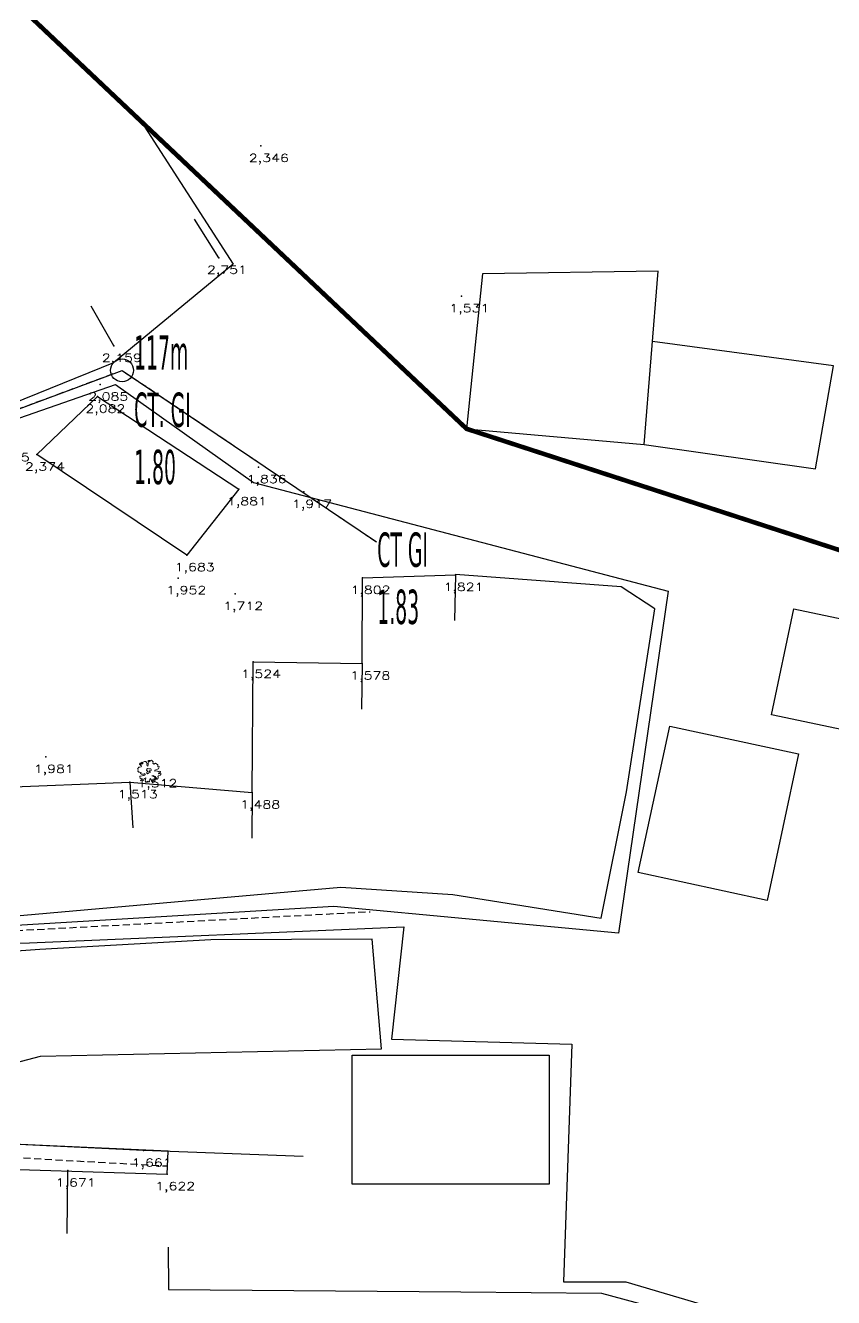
# Model space of a CAD drawing. Extents: x -160 to 364724, y -100 to 7353297.
# Drawn here: x 359373.7 to 359409.1, y 7352614 to 7352669.6 of the extents above; entities that cross this region are included whole.
import ezdxf
from ezdxf.enums import TextEntityAlignment as Align

# ---------------------------------------------------------------- set-up
doc = ezdxf.new("R2010")
doc.units = 0
doc.header["$LTSCALE"] = 5
for name, pattern in [('CENTER2', [1.125, 0.75, -0.125, 0.125, -0.125]), ('CONTINUO', [0]), ('DASHDOT2', [12.7, 6.35, -3.175, 0, -3.175]), ('HIDDEN2', [0.1875, 0.125, -0.0625])]:
    doc.linetypes.add(name, pattern=pattern)
for name, color, linetype in [('0-quadras', 6, 'Continuous'), ('LIN - REDE EXISTENTE SECUNDÁRIA', 2, 'Continuous'), ('LT-COTAS', 7, 'CONTINUO'), ('ortofoto', 7, 'Continuous'), ('P_Eixo', 1, 'CENTER2')]:
    doc.layers.add(name, color=color, linetype=linetype)
doc.layers.add('LT-ALINHAMENTO-PREDIAL', color=4, linetype='DASHDOT2', lineweight=25)
doc.layers.add('LT-ARV', color=114, linetype='Continuous', lineweight=5)
doc.styles.add('1_0250 R200', font='verdana.ttf', dxfattribs={"width": 0.4, "height": 0.4})
doc.styles.add('simplex', font='simplex.shx', dxfattribs={"width": 0.8})
doc.styles.get("Standard").update_dxf_attribs({"font": 'arial.ttf'})
picture_1 = doc.add_image_def('image1.tif', size_in_pixel=(14710, 13573))

# ---------------------------------------------------------------- blocks, each defined once
blk = doc.blocks.new('SIMB_PONTO')
at = {"color": 0}
blk.add_point((0, 0), dxfattribs=at)
for tag in ['COTA', 'PONTO', 'DESC']:
    blk.add_attdef(tag, (0, 0), '', height=1)
blk = doc.blocks.new('ARV-100')
at = {"layer": 'LT-ARV'}
for p, q in [((-0.406, 0.053), (-0.419, 0.016)), ((-0.419, 0.016), (-0.397, 0.014)), ((-0.367, 0.076), (-0.406, 0.053)), ((-0.397, 0.014), (-0.385, 0.025)), ((-0.373, 0.148), (-0.388, 0.104)), ((-0.388, 0.104), (-0.379, 0.101)), ((-0.385, 0.025), (-0.377, -0.027)), ((-0.379, 0.101), (-0.364, 0.119)), ((-0.293, 0.125), (-0.373, 0.148)), ((-0.349, 0.097), (-0.367, 0.076)), ((-0.364, 0.119), (-0.349, 0.097)), ((-0.316, 0.244), (-0.332, 0.248)), ((-0.332, 0.248), (-0.326, 0.22)), ((-0.326, 0.22), (-0.265, 0.159)), ((-0.276, 0.254), (-0.316, 0.244)), ((-0.241, 0.129), (-0.293, 0.125)), ((-0.275, 0.342), (-0.288, 0.298)), ((-0.288, 0.298), (-0.276, 0.254)), ((-0.241, 0.314), (-0.275, 0.342)), ((-0.265, 0.159), (-0.241, 0.129)), ((-0.248, -0.014), (-0.191, 0.018)), ((-0.205, 0.337), (-0.241, 0.343)), ((-0.241, 0.343), (-0.241, 0.314)), ((-0.191, 0.018), (-0.213, -0.026)), ((-0.174, 0.3), (-0.205, 0.337)), ((-0.122, 0.249), (-0.174, 0.3)), ((-0.12, 0.417), (-0.157, 0.379)), ((-0.157, 0.379), (-0.113, 0.313)), ((-0.113, 0.313), (-0.122, 0.249)), ((-0.095, 0.411), (-0.12, 0.417)), ((-0.088, 0.374), (-0.095, 0.411)), ((-0.061, 0.391), (-0.088, 0.374)), ((-0.051, 0.425), (-0.061, 0.391)), ((-0.027, 0.438), (-0.051, 0.425)), ((-0.013, 0.126), (-0.047, 0.11)), ((-0.047, 0.11), (-0.037, 0.053)), ((-0.044, 0.008), (-0.046, -0.019)), ((-0.037, 0.053), (-0.044, 0.008)), ((0.042, 0.412), (-0.027, 0.438)), ((-0.013, 0.266), (0.006, 0.32)), ((-0.01, 0.205), (-0.013, 0.266)), ((0.02, 0.095), (-0.013, 0.126)), ((0.024, 0.185), (-0.01, 0.205)), ((0.006, 0.32), (0.051, 0.391)), ((0.02, 0.049), (0.02, 0.095)), ((0.045, 0.048), (0.02, 0.049)), ((0.038, 0.242), (0.024, 0.185)), ((0.076, 0.313), (0.038, 0.242)), ((0.051, 0.391), (0.042, 0.412)), ((0.088, 0.064), (0.045, 0.048)), ((0.126, 0.322), (0.076, 0.313)), ((0.087, -0.037), (0.124, 0.002)), ((0.093, 0.035), (0.088, 0.064)), ((0.121, 0.049), (0.093, 0.035)), ((0.124, 0.002), (0.121, 0.049)), ((0.139, 0.283), (0.126, 0.322)), ((0.172, 0.319), (0.139, 0.283)), ((0.201, 0.341), (0.172, 0.319)), ((0.243, 0.354), (0.201, 0.341)), ((0.285, 0.316), (0.243, 0.354)), ((0.34, 0.317), (0.285, 0.316)), ((0.313, 0.168), (0.332, 0.205)), ((0.321, 0.134), (0.313, 0.168)), ((0.364, 0.148), (0.321, 0.134)), ((0.332, 0.205), (0.348, 0.237)), ((0.34, 0.279), (0.34, 0.317)), ((0.348, 0.237), (0.34, 0.279)), ((0.436, 0.157), (0.364, 0.148)), ((0.375, 0.045), (0.38, 0.058)), ((0.431, 0.01), (0.375, 0.045)), ((0.38, 0.058), (0.412, 0.069)), ((0.388, 0.096), (0.41, 0.118)), ((0.417, 0.094), (0.388, 0.096)), ((0.409, -0.054), (0.431, 0.01)), ((0.41, 0.118), (0.425, 0.116)), ((0.412, 0.069), (0.44, 0.035)), ((0.44, 0.074), (0.417, 0.094)), ((0.425, 0.116), (0.44, 0.109)), ((0.459, 0.123), (0.436, 0.157)), ((0.44, 0.109), (0.459, 0.123)), ((0.44, 0.035), (0.44, 0.074)), ((-0.397, -0.075), (-0.411, -0.101)), ((-0.411, -0.101), (-0.39, -0.14)), ((-0.283, -0.075), (-0.397, -0.075)), ((-0.39, -0.14), (-0.363, -0.151)), ((-0.377, -0.027), (-0.37, -0.043)), ((-0.37, -0.043), (-0.329, -0.031)), ((-0.363, -0.151), (-0.336, -0.156)), ((-0.338, -0.191), (-0.346, -0.254)), ((-0.346, -0.254), (-0.341, -0.293)), ((-0.341, -0.293), (-0.333, -0.317)), ((-0.336, -0.156), (-0.338, -0.191)), ((-0.333, -0.317), (-0.297, -0.297)), ((-0.329, -0.031), (-0.295, -0.048)), ((-0.297, -0.297), (-0.275, -0.241)), ((-0.295, -0.048), (-0.248, -0.014)), ((-0.213, -0.026), (-0.283, -0.075)), ((-0.275, -0.241), (-0.264, -0.234)), ((-0.264, -0.234), (-0.262, -0.278)), ((-0.262, -0.278), (-0.262, -0.327)), ((-0.262, -0.327), (-0.24, -0.346)), ((-0.24, -0.346), (-0.22, -0.334)), ((-0.22, -0.334), (-0.213, -0.279)), ((-0.213, -0.279), (-0.187, -0.269)), ((-0.187, -0.269), (-0.141, -0.244)), ((-0.141, -0.244), (-0.112, -0.166)), ((-0.086, -0.196), (-0.117, -0.339)), ((-0.117, -0.339), (-0.093, -0.375)), ((-0.112, -0.166), (-0.086, -0.196)), ((-0.093, -0.375), (-0.063, -0.405)), ((-0.063, -0.405), (-0.033, -0.359)), ((-0.046, -0.019), (0.001, -0.029)), ((-0.033, -0.359), (-0.015, -0.377)), ((-0.015, -0.377), (0.016, -0.404)), ((0.001, -0.029), (-0.012, -0.09)), ((-0.012, -0.09), (0.042, -0.096)), ((0.016, -0.404), (0.119, -0.368)), ((0.042, -0.096), (0.067, -0.059)), ((0.067, -0.059), (0.087, -0.037)), ((0.119, -0.368), (0.122, -0.356)), ((0.122, -0.356), (0.131, -0.289)), ((0.131, -0.289), (0.183, -0.283)), ((0.183, -0.283), (0.217, -0.324)), ((0.199, -0.063), (0.213, -0.052)), ((0.226, -0.096), (0.199, -0.063)), ((0.213, -0.052), (0.251, -0.059)), ((0.217, -0.324), (0.299, -0.299)), ((0.266, -0.126), (0.226, -0.096)), ((0.251, -0.059), (0.292, -0.093)), ((0.292, -0.176), (0.266, -0.126)), ((0.287, -0.249), (0.303, -0.221)), ((0.328, -0.229), (0.287, -0.249)), ((0.292, -0.093), (0.377, -0.095)), ((0.324, -0.176), (0.292, -0.176)), ((0.299, -0.299), (0.343, -0.23)), ((0.303, -0.221), (0.338, -0.22)), ((0.36, -0.182), (0.324, -0.176)), ((0.343, -0.23), (0.328, -0.229)), ((0.338, -0.22), (0.355, -0.206)), ((0.355, -0.206), (0.36, -0.182)), ((0.377, -0.095), (0.409, -0.054))]:
    blk.add_line(p, q, dxfattribs=at)

msp = doc.modelspace()

# ---------------------------------------------------------------- linework, layer by layer
at = {"layer": '0-quadras', "color": 6, "linetype": 'ByBlock', "const_width": 0.2, "flags": 128}
msp.add_lwpolyline([(359421.867, 7352646.245), (359413.747, 7352645.248), (359393.002, 7352651.992), (359367.319, 7352676.244), (359371.835, 7352689.717), (359362.977, 7352694.2), (359359.232, 7352698.971), (359355.56, 7352696.696), (359352.366, 7352702.127), (359352.733, 7352703.521), (359349.686, 7352708.952), (359362.143, 7352716.376), (359368.26, 7352704.49), (359370.88, 7352701.01), (359374.45, 7352698.02), (359379.03, 7352694.9), (359383.47, 7352693.43), (359388.104, 7352692.958), (359395.404, 7352693.38), (359404.244, 7352695.161), (359409.276, 7352697.206)], dxfattribs=at)
at = {"layer": '0-quadras', "color": 5, "lineweight": 30, "ltscale": 0.3}
for points in [[(359373.364, 7352670.535), (359378.767, 7352665.433), (359382.792, 7352659.197), (359377.556, 7352654.883), (359368.085, 7352651.038), (359367.677, 7352651.727), (359363.724, 7352650.04), (359360.011, 7352654.848), (359358.152, 7352654.81), (359353.563, 7352660.83), (359346.69, 7352668.167), (359337.083, 7352676.367)], [(359321.11, 7352655.495), (359338.809, 7352656.819), (359347.799, 7352662.003), (359359.174, 7352652.23), (359362.951, 7352648.432), (359369.556, 7352651.123), (359377.65, 7352653.929), (359383.689, 7352649.641), (359401.822, 7352644.889), (359399.643, 7352629.941), (359387.197, 7352631.107), (359368.418, 7352629.991), (359345.19, 7352629.802), (359328.381, 7352630.366), (359328.884, 7352636.025), (359330.169, 7352636.115), (359330.166, 7352637.75), (359320.278, 7352637.3)], [(359379.952, 7352620.414), (359372.506, 7352620.746), (359372.416, 7352624.059), (359357.737, 7352623.326), (359349.921, 7352623.575), (359343.31, 7352623.892), (359334.798, 7352624.178), (359334.78, 7352629.455), (359341.887, 7352629.353), (359357.539, 7352628.959), (359373.893, 7352629.513), (359390.254, 7352630.213), (359389.716, 7352625.301), (359397.614, 7352625.091), (359397.24, 7352614.698), (359399.975, 7352614.692), (359408.995, 7352612.029)], [(359300.919, 7352629.965), (359325.692, 7352629.586), (359333.537, 7352629.473), (359333.588, 7352623.972), (359330.861, 7352623.963), (359330.792, 7352622.972), (359343.147, 7352622.671), (359355.924, 7352622.473), (359355.912, 7352622.126), (359363.787, 7352621.857), (359363.781, 7352621.525), (359370.558, 7352621.394), (359370.642, 7352619.703), (359379.907, 7352619.408)], [(359379.907, 7352619.408), (359379.952, 7352620.414)]]:
    msp.add_lwpolyline(points, dxfattribs=at)
at = {"layer": 'LIN - REDE EXISTENTE SECUNDÁRIA'}
msp.add_line((359377.935, 7352654.548, 1.352), (359389.065, 7352647.049, 1.352), dxfattribs=at)
at = {"layer": 'LIN - REDE EXISTENTE SECUNDÁRIA', "elevation": 1.352}
msp.add_lwpolyline([(359279.459, 7352703.348), (359297.944, 7352699.847), (359320.226, 7352687.733), (359338.606, 7352673.902), (359348.099, 7352662.937), (359363.203, 7352649.06), (359377.935, 7352654.548)], dxfattribs=at)
at = {"layer": 'LIN - REDE EXISTENTE SECUNDÁRIA'}
msp.add_circle((359377.935, 7352654.548, 1.352), 0.5, dxfattribs=at)
at = {"layer": 'LT-ALINHAMENTO-PREDIAL', "color": 8, "ltscale": 3, "flags": 128}
for points, elevation in [([(359281.727, 7352704.56), (359288.155, 7352704.064), (359288.171, 7352704.698), (359291.081, 7352704.15), (359298.256, 7352701.961), (359304.061, 7352699.367), (359308.618, 7352697.148), (359312.768, 7352694.853), (359316.686, 7352692.436), (359321.35, 7352689.276), (359324.176, 7352687.732), (359326.659, 7352686.452), (359329.88, 7352684.569), (359333.831, 7352681.125), (359336.715, 7352679.337), (359339.343, 7352677.099), (359338.724, 7352676.129), (359341.824, 7352673.592), (359345.169, 7352670.706), (359348.603, 7352667.824), (359351.579, 7352664.86), (359352.653, 7352663.726), (359354.536, 7352661.697), (359356.834, 7352658.697), (359358.978, 7352655.257), (359360.134, 7352655.86), (359362.768, 7352652.831), (359364.099, 7352650.608), (359368.538, 7352652.881), (359369.319, 7352651.535), (359377.576, 7352655.618), (359382.174, 7352659.474)], 2.299), ([(359382.174, 7352659.474), (359381.104, 7352661.164)], 2.299), ([(359377.576, 7352655.618), (359376.582, 7352657.353)], 2.159), ([(359383.048, 7352649.349), (359380.762, 7352646.471), (359374.21, 7352650.864), (359376.854, 7352653.398), (359383.048, 7352649.349)], 1.881), ([(359361.726, 7352630.218), (359363.587, 7352630.145), (359368.836, 7352630.298), (359381.384, 7352631.409), (359387.501, 7352631.95), (359392.401, 7352631.638), (359398.884, 7352630.602), (359400.005, 7352636.125), (359401.238, 7352644.117), (359399.766, 7352645.081), (359392.519, 7352645.624)], 1.533), ([(359366.934, 7352642.959), (359371.387, 7352636.27), (359378.268, 7352636.543), (359383.624, 7352636.094), (359383.662, 7352641.803), (359388.44, 7352641.734), (359388.452, 7352645.473), (359392.519, 7352645.607)], 2.321), ([(359392.519, 7352645.607), (359392.477, 7352643.607)], 1.531), ([(359388.44, 7352641.734), (359388.411, 7352639.734)], 1.578), ([(359378.268, 7352636.543), (359378.408, 7352634.548)], 1.513), ([(359383.624, 7352636.094), (359383.611, 7352634.094)], 1.488)]:
    msp.add_lwpolyline(points, dxfattribs=dict(at, elevation=elevation))
for points in [[(359393.705, 7352658.763), (359393.002, 7352651.992), (359400.774, 7352651.303), (359401.386, 7352658.884), (359393.705, 7352658.763)], [(359372.416, 7352624.059), (359374.373, 7352624.56), (359389.278, 7352624.881), (359388.872, 7352629.686), (359381.811, 7352629.644), (359374.337, 7352629.222), (359371.582, 7352629.041), (359371.723, 7352623.8)]]:
    msp.add_lwpolyline(points, dxfattribs=at)
at = {"layer": 'LT-ALINHAMENTO-PREDIAL', "color": 8, "linetype": 'ByBlock', "flags": 128}
for points in [[(359393.705, 7352658.763), (359393.002, 7352651.992), (359400.774, 7352651.303), (359401.386, 7352658.884), (359393.705, 7352658.763)], [(359400.774, 7352651.303), (359408.268, 7352650.242), (359409.048, 7352654.753), (359401.138, 7352655.81)]]:
    msp.add_lwpolyline(points, dxfattribs=at)
at = {"layer": 'LT-ALINHAMENTO-PREDIAL', "color": 8, "ltscale": 3}
msp.add_lwpolyline([(359400.774, 7352651.303), (359408.268, 7352650.242), (359409.048, 7352654.753), (359401.138, 7352655.81)], dxfattribs=at)
for points in [[(359407.314, 7352644.123), (359413.282, 7352642.865), (359412.305, 7352638.231), (359406.337, 7352639.489)], [(359401.893, 7352638.991), (359407.524, 7352637.778), (359406.144, 7352631.374), (359400.513, 7352632.588)], [(359387.992, 7352624.603), (359396.614, 7352624.603), (359396.614, 7352618.971), (359387.992, 7352618.971)]]:
    msp.add_lwpolyline(points, close=True, dxfattribs=at)
at = {"layer": 'LT-ALINHAMENTO-PREDIAL', "color": 8, "elevation": 1.529, "flags": 128}
for points in [[(359333.537, 7352629.193), (359333.591, 7352623.972), (359330.861, 7352623.963), (359330.703, 7352623.516), (359330.792, 7352622.972), (359331.515, 7352622.956), (359337.509, 7352622.825), (359343.147, 7352622.671), (359350.446, 7352622.464), (359355.924, 7352622.473), (359355.92, 7352622.126), (359363.787, 7352621.857), (359363.779, 7352621.525), (359370.558, 7352621.394), (359370.642, 7352619.703), (359375.558, 7352619.566), (359379.907, 7352619.408), (359379.966, 7352614.366), (359392.749, 7352614.266), (359398.907, 7352614.201), (359407.809, 7352611.814)], [(359375.53, 7352616.809), (359375.558, 7352619.566)]]:
    msp.add_lwpolyline(points, dxfattribs=at)
at = {"layer": 'LT-ALINHAMENTO-PREDIAL', "color": 8, "flags": 128}
msp.add_lwpolyline([(359385.855, 7352620.178), (359378.875, 7352620.435), (359372.506, 7352620.746), (359372.416, 7352624.059), (359357.737, 7352623.326), (359349.921, 7352623.575), (359343.31, 7352623.892), (359334.798, 7352624.178), (359334.781, 7352629.273)], dxfattribs=at)
at = {"layer": 'P_Eixo', "color": 1, "linetype": 'HIDDEN2', "ltscale": 0.5}
for p, q in [((359363.203, 7352649.06), (359377.935, 7352654.548)), ((359377.935, 7352654.548, 1.352), (359389.065, 7352647.049, 1.352))]:
    msp.add_line(p, q, dxfattribs=at)
at = {"layer": 'P_Eixo', "color": 1, "linetype": 'HIDDEN2', "ltscale": 0.5, "flags": 128}
msp.add_lwpolyline([(359276.301, 7352631.24), (359285.92, 7352630.874), (359303.242, 7352630.305), (359315.295, 7352630.029), (359333.615, 7352629.986), (359348.312, 7352629.446), (359363.419, 7352629.532), (359388.788, 7352630.881)], dxfattribs=at)
at = {"layer": 'P_Eixo', "color": 1, "linetype": 'HIDDEN2', "ltscale": 0.5, "elevation": 1.529, "flags": 128}
msp.add_lwpolyline([(359330.72, 7352623.41), (359334.214, 7352623.442), (359358.377, 7352622.78), (359371.414, 7352622.289), (359371.921, 7352620.234), (359375.313, 7352620.019), (359379.923, 7352619.763)], dxfattribs=at)

# ---------------------------------------------------------------- block references
at = {"layer": 'LT-ARV', "xscale": 1.159022677334659, "yscale": 1.159022677334659, "zscale": 5.795113386673303, "rotation": 124.2815682790178}
msp.add_blockref('ARV-100', (359379.129, 7352637.018, 1.512), dxfattribs=at)
at = {"layer": 'LT-COTAS'}
ref = msp.add_blockref('SIMB_PONTO', (359384.006, 7352664.358, 2.346), dxfattribs=at)
ref.add_attrib('COTA', '2,346', dxfattribs={"layer": '0', "color": 8, "height": 0.35, "style": 'simplex', "width": 1.26506, "flags": 8}).set_placement((359383.481, 7352663.658), (359385.231, 7352663.658), align=Align.FIT)
for p in [(359384.006, 7352664.358, 2.346), (359382.174, 7352659.474, 2.751), (359392.776, 7352657.792, 1.531), (359377.576, 7352655.618, 2.159), (359376.983, 7352653.93, 2.085), (359376.854, 7352653.398, 2.082), (359374.21, 7352650.864, 2.374), (359383.909, 7352650.322, 1.836), (359383.048, 7352649.349, 1.881), (359385.892, 7352649.233, 1.917), (359380.762, 7352646.471, 1.683), (359392.519, 7352645.607, 1.821), (359380.391, 7352645.464, 1.952), (359388.452, 7352645.473, 1.802), (359382.88, 7352644.776, 1.712), (359383.662, 7352641.803, 1.524), (359388.44, 7352641.734, 1.578), (359374.6, 7352637.652, 1.981), (359379.129, 7352637.018, 1.512), (359378.268, 7352636.543, 1.513), (359383.624, 7352636.094, 1.488), (359378.875, 7352620.435, 1.661), (359375.558, 7352619.566, 1.671), (359379.907, 7352619.408, 1.622)]:
    msp.add_blockref('SIMB_PONTO', p, dxfattribs=at)
ref = msp.add_blockref('SIMB_PONTO', (359382.174, 7352659.474, 2.751), dxfattribs=at)
ref.add_attrib('COTA', '2,751', dxfattribs={"layer": '0', "color": 8, "height": 0.35, "style": 'simplex', "width": 1.4, "flags": 8}).set_placement((359381.649, 7352658.774), (359383.399, 7352658.774), align=Align.FIT)
ref = msp.add_blockref('SIMB_PONTO', (359392.776, 7352657.792, 1.531), dxfattribs=at)
ref.add_attrib('COTA', '1,531', dxfattribs={"layer": '0', "color": 8, "height": 0.35, "style": 'simplex', "width": 1.478873, "flags": 8}).set_placement((359392.251, 7352657.092), (359394.001, 7352657.092), align=Align.FIT)
ref = msp.add_blockref('SIMB_PONTO', (359377.576, 7352655.618, 2.159), dxfattribs=at)
ref.add_attrib('COTA', '2,159', dxfattribs={"layer": '0', "color": 8, "height": 0.35, "style": 'simplex', "width": 1.329114, "flags": 8}).set_placement((359377.051, 7352654.918), (359378.801, 7352654.918), align=Align.FIT)
ref = msp.add_blockref('SIMB_PONTO', (359376.983, 7352653.93, 2.085), dxfattribs=at)
ref.add_attrib('COTA', '2,085', dxfattribs={"layer": '0', "color": 8, "height": 0.35, "style": 'simplex', "width": 1.25, "flags": 8}).set_placement((359376.458, 7352653.23), (359378.208, 7352653.23), align=Align.FIT)
ref = msp.add_blockref('SIMB_PONTO', (359376.854, 7352653.398, 2.082), dxfattribs=at)
ref.add_attrib('COTA', '2,082', dxfattribs={"layer": '0', "color": 8, "height": 0.35, "style": 'simplex', "width": 1.25, "flags": 8}).set_placement((359376.329, 7352652.698), (359378.079, 7352652.698), align=Align.FIT)
ref = msp.add_blockref('SIMB_PONTO', (359372.671, 7352651.272, 2.375), dxfattribs=at)
ref.add_attrib('COTA', '2,375', dxfattribs={"layer": '0', "color": 8, "height": 0.35, "style": 'simplex', "width": 1.25, "flags": 8}).set_placement((359372.146, 7352650.572), (359373.896, 7352650.572), align=Align.FIT)
ref = msp.add_blockref('SIMB_PONTO', (359374.21, 7352650.864, 2.374), dxfattribs=at)
ref.add_attrib('COTA', '2,374', dxfattribs={"layer": '0', "color": 8, "height": 0.35, "style": 'simplex', "width": 1.235294, "flags": 8}).set_placement((359373.685, 7352650.164), (359375.435, 7352650.164), align=Align.FIT)
ref = msp.add_blockref('SIMB_PONTO', (359383.909, 7352650.322, 1.836), dxfattribs=at)
ref.add_attrib('COTA', '1,836', dxfattribs={"layer": '0', "color": 8, "height": 0.35, "style": 'simplex', "width": 1.329114, "flags": 8}).set_placement((359383.384, 7352649.622), (359385.134, 7352649.622), align=Align.FIT)
ref = msp.add_blockref('SIMB_PONTO', (359383.048, 7352649.349, 1.881), dxfattribs=at)
ref.add_attrib('COTA', '1,881', dxfattribs={"layer": '0', "color": 8, "height": 0.35, "style": 'simplex', "width": 1.478873, "flags": 8}).set_placement((359382.523, 7352648.649), (359384.273, 7352648.649), align=Align.FIT)
ref = msp.add_blockref('SIMB_PONTO', (359385.892, 7352649.233, 1.917), dxfattribs=at)
ref.add_attrib('COTA', '1,917', dxfattribs={"layer": '0', "color": 8, "height": 0.35, "style": 'simplex', "width": 1.381579, "flags": 8}).set_placement((359385.367, 7352648.533), (359387.117, 7352648.533), align=Align.FIT)
ref = msp.add_blockref('SIMB_PONTO', (359380.762, 7352646.471, 1.683), dxfattribs=at)
ref.add_attrib('COTA', '1,683', dxfattribs={"layer": '0', "color": 8, "height": 0.35, "style": 'simplex', "width": 1.3125, "flags": 8}).set_placement((359380.237, 7352645.771), (359381.987, 7352645.771), align=Align.FIT)
ref = msp.add_blockref('SIMB_PONTO', (359392.519, 7352645.607, 1.821), dxfattribs=at)
ref.add_attrib('COTA', '1,821', dxfattribs={"layer": '0', "color": 8, "height": 0.35, "style": 'simplex', "width": 1.478873, "flags": 8}).set_placement((359391.994, 7352644.907), (359393.744, 7352644.907), align=Align.FIT)
ref = msp.add_blockref('SIMB_PONTO', (359380.391, 7352645.464, 1.952), dxfattribs=at)
ref.add_attrib('COTA', '1,952', dxfattribs={"layer": '0', "color": 8, "height": 0.35, "style": 'simplex', "width": 1.3125, "flags": 8}).set_placement((359379.866, 7352644.764), (359381.616, 7352644.764), align=Align.FIT)
ref = msp.add_blockref('SIMB_PONTO', (359388.452, 7352645.473, 1.802), dxfattribs=at)
ref.add_attrib('COTA', '1,802', dxfattribs={"layer": '0', "color": 8, "height": 0.35, "style": 'simplex', "width": 1.3125, "flags": 8}).set_placement((359387.927, 7352644.773), (359389.677, 7352644.773), align=Align.FIT)
ref = msp.add_blockref('SIMB_PONTO', (359382.88, 7352644.776, 1.712), dxfattribs=at)
ref.add_attrib('COTA', '1,712', dxfattribs={"layer": '0', "color": 8, "height": 0.35, "style": 'simplex', "width": 1.381579, "flags": 8}).set_placement((359382.355, 7352644.076), (359384.105, 7352644.076), align=Align.FIT)
ref = msp.add_blockref('SIMB_PONTO', (359383.662, 7352641.803, 1.524), dxfattribs=at)
ref.add_attrib('COTA', '1,524', dxfattribs={"layer": '0', "color": 8, "height": 0.35, "style": 'simplex', "width": 1.296296, "flags": 8}).set_placement((359383.137, 7352641.103), (359384.887, 7352641.103), align=Align.FIT)
ref = msp.add_blockref('SIMB_PONTO', (359388.44, 7352641.734, 1.578), dxfattribs=at)
ref.add_attrib('COTA', '1,578', dxfattribs={"layer": '0', "color": 8, "height": 0.35, "style": 'simplex', "width": 1.3125, "flags": 8}).set_placement((359387.915, 7352641.034), (359389.665, 7352641.034), align=Align.FIT)
ref = msp.add_blockref('SIMB_PONTO', (359374.6, 7352637.652, 1.981), dxfattribs=at)
ref.add_attrib('COTA', '1,981', dxfattribs={"layer": '0', "color": 8, "height": 0.35, "style": 'simplex', "width": 1.478873, "flags": 8}).set_placement((359374.075, 7352636.952), (359375.825, 7352636.952), align=Align.FIT)
ref = msp.add_blockref('SIMB_PONTO', (359379.129, 7352637.018, 1.512), dxfattribs=at)
ref.add_attrib('COTA', '1,512', dxfattribs={"layer": '0', "color": 8, "height": 0.35, "style": 'simplex', "width": 1.381579, "flags": 8}).set_placement((359378.604, 7352636.318), (359380.354, 7352636.318), align=Align.FIT)
ref = msp.add_blockref('SIMB_PONTO', (359378.268, 7352636.543, 1.513), dxfattribs=at)
ref.add_attrib('COTA', '1,513', dxfattribs={"layer": '0', "color": 8, "height": 0.35, "style": 'simplex', "width": 1.381579, "flags": 8}).set_placement((359377.743, 7352635.843), (359379.493, 7352635.843), align=Align.FIT)
ref = msp.add_blockref('SIMB_PONTO', (359383.624, 7352636.094, 1.488), dxfattribs=at)
ref.add_attrib('COTA', '1,488', dxfattribs={"layer": '0', "color": 8, "height": 0.35, "style": 'simplex', "width": 1.3125, "flags": 8}).set_placement((359383.099, 7352635.394), (359384.849, 7352635.394), align=Align.FIT)
ref = msp.add_blockref('SIMB_PONTO', (359378.875, 7352620.435, 1.661), dxfattribs=at)
ref.add_attrib('COTA', '1,661', dxfattribs={"layer": '0', "color": 8, "height": 0.35, "style": 'simplex', "width": 1.478873, "flags": 8}).set_placement((359378.35, 7352619.735), (359380.1, 7352619.735), align=Align.FIT)
ref = msp.add_blockref('SIMB_PONTO', (359375.558, 7352619.566, 1.671), dxfattribs=at)
ref.add_attrib('COTA', '1,671', dxfattribs={"layer": '0', "color": 8, "height": 0.35, "style": 'simplex', "width": 1.478873, "flags": 8}).set_placement((359375.033, 7352618.866), (359376.783, 7352618.866), align=Align.FIT)
ref = msp.add_blockref('SIMB_PONTO', (359379.907, 7352619.408, 1.622), dxfattribs=at)
ref.add_attrib('COTA', '1,622', dxfattribs={"layer": '0', "color": 8, "height": 0.35, "style": 'simplex', "width": 1.3125, "flags": 8}).set_placement((359379.382, 7352618.708), (359381.132, 7352618.708), align=Align.FIT)

# ---------------------------------------------------------------- texts
at = {"layer": 'LIN - REDE EXISTENTE SECUNDÁRIA', "char_height": 1.5, "width": 2.69755, "attachment_point": 1, "style": '1_0250 R200'}
for s, insert in [('117m^JCT. GI^J1.80', (359378.461, 7352656.077)), ('CT GI 1.83', (359389.096, 7352647.46, 0.922))]:
    msp.add_mtext(s, dxfattribs=dict(at, insert=insert))

# ---------------------------------------------------------------- pictures from other files: only their frames are drawn
image = msp.add_image(picture_1, insert=(359073.892, 7352258.636), size_in_units=(734.398, 677.634), dxfattribs=dict(fade=70))
image.dxf.flags = 14
at = {"layer": 'ortofoto'}
image = msp.add_image(picture_1, insert=(359073.892, 7352258.636), size_in_units=(734.398, 677.634), dxfattribs=dict(at, fade=29))
image.dxf.flags = 14

doc.saveas('drawing.dxf')
